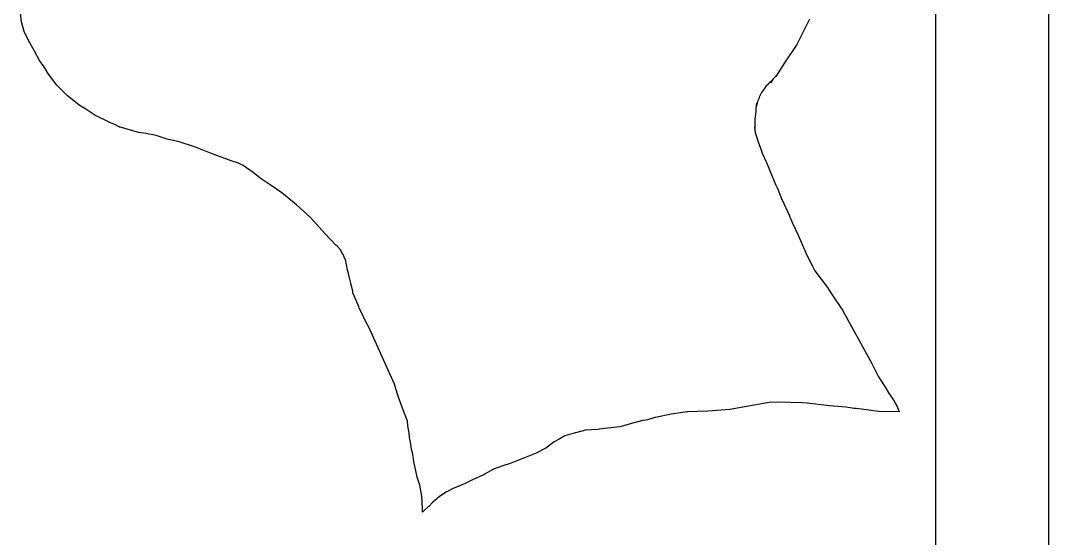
# Model space of a CAD drawing. Extents: x 2 to 598, y 1588 to 7998.
# Drawn here: x 428.4 to 598, y 6026.4 to 6111.9 of the extents above; entities that cross this region are included whole.
import ezdxf

# ---------------------------------------------------------------- set-up
doc = ezdxf.new("R2010")
doc.units = 0

msp = doc.modelspace()

# ---------------------------------------------------------------- linework, layer by layer
at = {"layer": 'Calque 1'}
for p, q in [((579.44233, 5956.0492), (579.38963, 6711.3462)), ((428.597067, 6111.71305), (428.44334, 6113.2154)), ((429.05312, 6110.1417), (428.597067, 6111.71305)), ((558.59533, 6112.1786), (557.69616, 6110.4206)), ((429.748902, 6108.651787), (429.05312, 6110.1417)), ((557.69616, 6110.4206), (556.50295, 6107.9825)), ((430.67111, 6106.9884), (429.748902, 6108.651787)), ((556.50295, 6107.9825), (554.4359, 6104.9672)), ((431.64934, 6105.2314), (430.67111, 6106.9884)), ((432.20797, 6104.4398), (431.64934, 6105.2314)), ((432.83015, 6103.4641), (432.20797, 6104.4398)), ((554.4359, 6104.9672), (553.0179, 6102.7249)), ((432.85905, 6103.4031), (432.83015, 6103.4641)), ((433.39132, 6102.6605), (432.85905, 6103.4031)), ((434.40676, 6101.2704), (433.39132, 6102.6605)), ((552.86287, 6102.604), (552.58123, 6102.3001)), ((553.132198, 6102.873288), (552.86287, 6102.604)), ((553.0179, 6102.7249), (553.132198, 6102.873288)), ((436.1219, 6099.569612), (434.40676, 6101.2704)), ((551.17663, 6100.7315), (550.67434, 6100.0432)), ((551.42216, 6101.183275), (551.17663, 6100.7315)), ((551.58384, 6101.2731), (551.42216, 6101.183275)), ((551.89597, 6101.6007), (551.58384, 6101.2731)), ((552.43134, 6102.0984), (551.89597, 6101.6007)), ((552.58123, 6102.3001), (552.18539, 6101.6433)), ((552.18539, 6101.6433), (552.45824, 6102.1234)), ((552.45824, 6102.1234), (552.43134, 6102.0984)), ((438.09129, 6097.991), (436.1219, 6099.569612)), ((550.19993, 6099.0381), (550.15393, 6098.912)), ((550.28883, 6099.28), (550.19993, 6099.0381)), ((550.67434, 6100.0432), (550.28883, 6099.28)), ((438.20859, 6097.902), (438.09129, 6097.991)), ((438.36, 6097.82), (438.20859, 6097.902)), ((438.36042, 6097.8187), (438.36, 6097.82)), ((439.20947, 6097.2859), (438.36042, 6097.8187)), ((440.69207, 6096.3382), (439.20947, 6097.2859)), ((549.7416, 6097.4449), (549.7054, 6096.8486)), ((549.9018, 6098.3606), (549.7416, 6097.4449)), ((549.8625, 6097.8408), (549.9018, 6098.3606)), ((549.9297, 6098.2655), (549.8625, 6097.8408)), ((550.0268, 6098.5441), (549.9297, 6098.2655)), ((550.15393, 6098.912), (550.0268, 6098.5441)), ((443.27434, 6095.0638), (440.69207, 6096.3382)), ((549.6258, 6096.0424), (549.571, 6095.7355)), ((549.571, 6095.7355), (549.5937, 6094.1836)), ((549.679, 6096.49), (549.6258, 6096.0424)), ((549.6957, 6096.5703), (549.6781, 6096.4893)), ((549.6781, 6096.4893), (549.679, 6096.49)), ((549.706, 6096.84), (549.6957, 6096.5703)), ((549.7054, 6096.8486), (549.706, 6096.84)), ((444.07946, 6094.6959), (443.27434, 6095.0638)), ((444.60924, 6094.458963), (444.07946, 6094.6959)), ((444.755509, 6094.392867), (444.60924, 6094.458963)), ((447.89576, 6093.4422), (444.69337, 6094.4153)), ((444.69337, 6094.4153), (444.755509, 6094.392867)), ((549.553459, 6094.365587), (549.527975, 6094.296775)), ((549.527975, 6094.296775), (549.6247, 6093.4648)), ((549.5937, 6094.1836), (549.553459, 6094.365587)), ((449.130905, 6093.261812), (447.89576, 6093.4422)), ((450.83615, 6092.9327), (449.130905, 6093.261812)), ((452.61899, 6092.327), (450.83615, 6092.9327)), ((452.85515, 6092.278), (452.61899, 6092.327)), ((453.38173, 6092.1742), (452.85515, 6092.278)), ((454.42611, 6091.9876), (453.38173, 6092.1742)), ((549.6247, 6093.4648), (549.6247, 6093.4408)), ((549.6247, 6093.4408), (550.149665, 6091.719275)), ((457.312282, 6091.047975), (454.42611, 6091.9876)), ((459.79788, 6090.0317), (457.312282, 6091.047975)), ((550.149665, 6091.719275), (550.62258, 6090.5748)), ((550.62258, 6090.5748), (550.618309, 6090.532675)), ((550.618309, 6090.532675), (550.78071, 6090.041)), ((463.1801, 6088.7842), (459.79788, 6090.0317)), ((464.37847, 6088.4121), (463.1801, 6088.7842)), ((550.78071, 6090.041), (550.78, 6090.04)), ((550.78, 6090.04), (551.47298, 6088.4856)), ((465.16757, 6087.9868), (464.37847, 6088.4121)), ((466.79117, 6086.86035), (465.16757, 6087.9868)), ((551.47298, 6088.4856), (552.753, 6085.3974)), ((467.98652, 6085.8986), (466.79117, 6086.86035)), ((469.639183, 6084.804625), (467.98652, 6085.8986)), ((552.753, 6085.3974), (553.05789, 6084.766)), ((471.56822, 6083.4672), (469.639183, 6084.804625)), ((553.05789, 6084.766), (553.212004, 6084.442425)), ((553.212004, 6084.442425), (553.2429, 6084.3872)), ((553.2429, 6084.3872), (554.01649, 6082.4147)), ((473.972343, 6081.49415), (471.56822, 6083.4672)), ((554.01649, 6082.4147), (554.017, 6082.42)), ((554.017, 6082.42), (555.28876, 6079.6666)), ((476.26044, 6079.393), (473.972343, 6081.49415)), ((478.70267, 6076.7457), (476.26044, 6079.393)), ((555.28876, 6079.6666), (555.289, 6079.66)), ((555.289, 6079.66), (555.76752, 6078.4849)), ((555.76752, 6078.4849), (556.7318, 6076.516)), ((480.47, 6074.83), (478.70267, 6076.7457)), ((556.7318, 6076.516), (557.97824, 6073.5674)), ((480.721, 6074.64), (480.46985, 6074.8369)), ((480.46985, 6074.8369), (480.47, 6074.83)), ((480.722, 6074.64), (480.721, 6074.64)), ((480.72162, 6074.6374), (480.722, 6074.64)), ((481.176713, 6074.13015), (480.72162, 6074.6374)), ((481.47093, 6073.5155), (481.176713, 6074.13015)), ((557.97824, 6073.5674), (558.70378, 6072.1178)), ((481.64353, 6073.2907), (481.47093, 6073.5155)), ((481.64453, 6073.2907), (481.64353, 6073.2907)), ((481.89516, 6072.7822), (481.64453, 6073.2907)), ((481.96596, 6072.5765), (481.89516, 6072.7822)), ((482.08016, 6072.2065), (481.96596, 6072.5765)), ((482.17786, 6071.8562), (482.08016, 6072.2065)), ((482.27915, 6071.3844), (482.17786, 6071.8562)), ((558.70378, 6072.1178), (558.99885, 6071.505)), ((482.27966, 6071.3844), (482.27915, 6071.3844)), ((482.31476, 6070.9684), (482.27966, 6071.3844)), ((482.53387, 6070.1736), (482.31476, 6070.9684)), ((482.62737, 6069.6754), (482.53387, 6070.1736)), ((558.99885, 6071.505), (559, 6071.51)), ((559, 6071.51), (559.48111, 6070.6154)), ((559.48111, 6070.6154), (561.56264, 6067.8321)), ((482.90694, 6068.6011), (482.62737, 6069.6754)), ((482.92709, 6068.449362), (482.90694, 6068.6011)), ((482.98394, 6068.2864), (482.91724, 6068.4657)), ((482.91724, 6068.4657), (482.92709, 6068.449362)), ((483.23096, 6067.2523), (482.98394, 6068.2864)), ((483.26716, 6067.0068), (483.23096, 6067.2523)), ((483.27716, 6066.9838), (483.26716, 6067.0068)), ((483.86265, 6065.5787), (483.27716, 6066.9838)), ((561.56264, 6067.8321), (562.13108, 6066.9681)), ((562.13108, 6066.9681), (562.23443, 6066.811)), ((562.23443, 6066.811), (564.01313, 6064.13)), ((484.24196, 6064.6423), (483.86265, 6065.5787)), ((484.28226, 6064.4372), (484.24196, 6064.6423)), ((484.49568, 6064.0713), (484.28226, 6064.4372)), ((485.46151, 6062.0833), (484.49568, 6064.0713)), ((564.01313, 6064.13), (566.16856, 6060.1959)), ((485.939, 6061.21), (485.46151, 6062.0833)), ((485.94056, 6061.2097), (485.939, 6061.21)), ((489.36154, 6053.5838), (485.94056, 6061.2097)), ((566.16856, 6060.1959), (566.65742, 6059.3035)), ((566.65742, 6059.3035), (567.38192, 6057.9966)), ((567.38192, 6057.9966), (568.88519, 6055.2836)), ((568.88519, 6055.2836), (569.99106, 6053.1343)), ((490.131, 6051.91), (489.36154, 6053.5838)), ((490.13187, 6051.9097), (490.131, 6051.91)), ((490.54734, 6050.424), (490.13187, 6051.9097)), ((569.99106, 6053.1343), (570.99565, 6051.5267)), ((570.99565, 6051.5267), (571.71602, 6050.3278)), ((490.80883, 6049.7501), (490.54734, 6050.424)), ((571.71602, 6050.3278), (572.3966, 6049.3542)), ((491.67079, 6047.3089), (490.80883, 6049.7501)), ((549.44364, 6048.4502), (545.43096, 6047.7097)), ((551.92824, 6048.891), (549.44364, 6048.4502)), ((553.35916, 6048.929), (551.92824, 6048.891)), ((557.42661, 6048.8035), (553.35916, 6048.929)), ((558.20641, 6048.7715), (557.42661, 6048.8035)), ((561.87182, 6048.3183), (558.20641, 6048.7715)), ((564.60499, 6048.1039), (561.87182, 6048.3183)), ((565.26903, 6047.985), (564.60499, 6048.1039)), ((572.3966, 6049.3542), (572.39712, 6049.3532)), ((572.39712, 6049.3532), (572.397, 6049.35)), ((572.397, 6049.35), (572.461238, 6049.25895)), ((572.4378, 6049.305), (572.438, 6049.31)), ((572.461238, 6049.25895), (572.4378, 6049.305)), ((572.438, 6049.31), (572.70878, 6048.7886)), ((572.70878, 6048.7886), (572.72998, 6048.7476)), ((572.72998, 6048.7476), (573.01007, 6048.3114)), ((573.01007, 6048.3114), (573.00107, 6048.3214)), ((573.00107, 6048.3214), (573.31526, 6047.477)), ((491.95501, 6046.6475), (491.67079, 6047.3089)), ((492.16016, 6046.0883), (491.95501, 6046.6475)), ((535.767367, 6046.940938), (533.18206, 6046.3882)), ((538.41275, 6047.322), (535.767367, 6046.940938)), ((538.49185, 6047.336), (538.41275, 6047.322)), ((541.79966, 6047.4477), (538.49185, 6047.336)), ((545.43096, 6047.7097), (541.79966, 6047.4477)), ((565.94134, 6047.905), (565.26903, 6047.985)), ((565.95134, 6047.905), (565.94134, 6047.905)), ((566.29964, 6047.895), (565.95134, 6047.905)), ((567.17193, 6047.7854), (566.29964, 6047.895)), ((569.98417, 6047.4092), (567.17193, 6047.7854)), ((573.38396, 6047.3292), (569.98417, 6047.4092)), ((573.31526, 6047.477), (573.38396, 6047.3292)), ((492.27708, 6045.798363), (492.16016, 6046.0883)), ((492.34, 6045.06), (492.27708, 6045.798363)), ((492.33957, 6045.036), (492.34, 6045.06)), ((492.55351, 6043.818), (492.33957, 6045.036)), ((527.30593, 6044.8571), (524.82184, 6044.5972)), ((529.80862, 6045.5568), (527.30593, 6044.8571)), ((531.05144, 6045.8834), (529.80862, 6045.5568)), ((531.16616, 6045.9084), (531.05144, 6045.8834)), ((531.56407, 6045.9504), (531.16616, 6045.9084)), ((531.86844, 6046.0244), (531.56407, 6045.9504)), ((533.09886, 6046.3732), (531.86844, 6046.0244)), ((533.18206, 6046.3882), (533.09886, 6046.3732)), ((492.603889, 6043.201238), (492.55351, 6043.818)), ((492.59951, 6043.0806), (492.603889, 6043.201238)), ((492.81604, 6041.9737), (492.59951, 6043.0806)), ((518.20676, 6043.3741), (517.26625, 6042.83)), ((519.35295, 6043.7245), (518.20676, 6043.3741)), ((521.64376, 6044.279), (519.35295, 6043.7245)), ((523.593, 6044.4325), (521.64376, 6044.279)), ((523.89686, 6044.4545), (523.593, 6044.4325)), ((523.94386, 6044.4675), (523.89686, 6044.4545)), ((524.82184, 6044.5972), (523.94386, 6044.4675)), ((492.93437, 6041.1593), (492.81604, 6041.9737)), ((515.10876, 6041.319), (513.51454, 6040.5169)), ((516.4818, 6042.3571), (515.10876, 6041.319)), ((517.26625, 6042.83), (516.4818, 6042.3571)), ((493.14108, 6040.3325), (492.93437, 6041.1593)), ((493.32815, 6039.1382), (493.14108, 6040.3325)), ((511.58185, 6039.7573), (509.75457, 6039.0349)), ((513.51454, 6040.5169), (511.58185, 6039.7573)), ((493.89039, 6036.5415), (493.32815, 6039.1382)), ((508.02398, 6038.414688), (506.45658, 6037.8391)), ((509.21713, 6038.7904), (508.02398, 6038.414688)), ((509.75457, 6039.0349), (509.21713, 6038.7904)), ((494.28571, 6035.2284), (493.89039, 6036.5415)), ((504.69906, 6036.8815), (503.01699, 6036.1275)), ((506.45658, 6037.8391), (504.69906, 6036.8815)), ((494.64693, 6033.3851), (494.28571, 6035.2284)), ((499.796485, 6034.646025), (498.677388, 6034.075456)), ((501.80983, 6035.5136), (499.796485, 6034.646025)), ((502.34055, 6035.7818), (501.80983, 6035.5136)), ((503.01699, 6036.1275), (502.34055, 6035.7818)), ((494.7508, 6031.3439), (494.64693, 6033.3851)), ((497.52792, 6033.3365), (496.415265, 6032.360975)), ((497.52844, 6033.337), (497.52792, 6033.3365)), ((498.677388, 6034.075456), (497.52844, 6033.337)), ((494.7405, 6030.7615), (494.7508, 6031.3439)), ((495.13789, 6031.1599), (494.7405, 6030.7615)), ((495.65155, 6031.5769), (495.13789, 6031.1599)), ((495.78591, 6031.6901), (495.65155, 6031.5769)), ((496.415265, 6032.360975), (495.78591, 6031.6901))]:
    msp.add_line(p, q, dxfattribs=at)
at = {"layer": 'coupe'}
msp.add_line((598, 6719.93), (598, 5848.36), dxfattribs=at)

doc.saveas('drawing.dxf')
